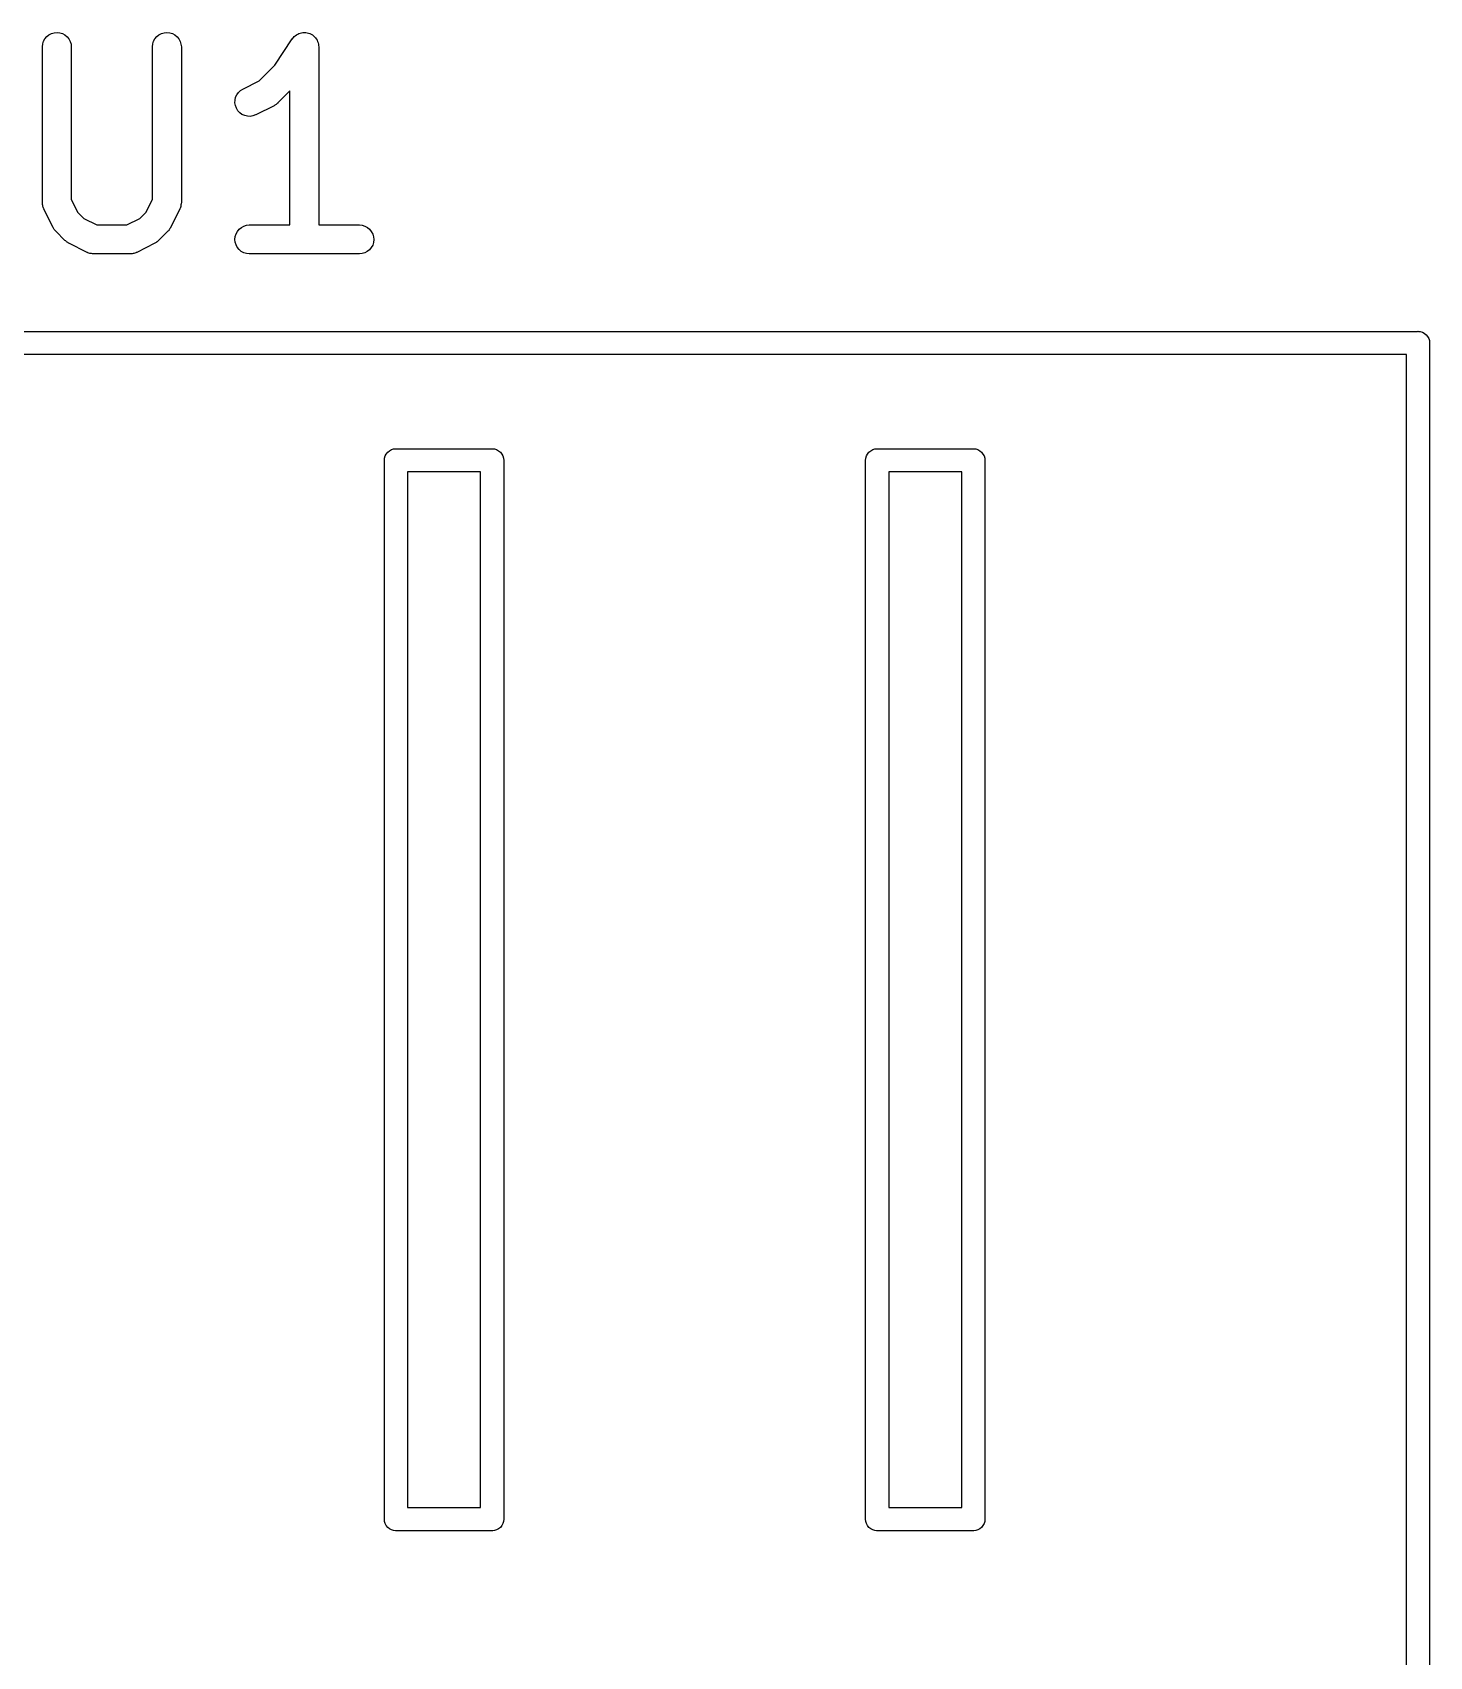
# Model space of a CAD drawing. Extents: x 99.8 to 129.4, y -164.5 to -95.4.
# Drawn here: x 114.11 to 121.37, y -106.61 to -98.18 of the extents above; entities that cross this region are included whole.
import ezdxf

# ---------------------------------------------------------------- set-up
doc = ezdxf.new("R2010")
doc.units = 0
doc.layers.add('BLACK', color=7, linetype='CONTINUOUS')

msp = doc.modelspace()

# ---------------------------------------------------------------- linework, layer by layer
at = {"layer": 'BLACK', "linetype": 'CONTINUOUS'}
for p, q in [((114.186, -98.1988), (114.197, -98.1896)), ((114.197, -98.1896), (114.21, -98.1828)), ((114.21, -98.1828), (114.224, -98.1787)), ((114.224, -98.1787), (114.239, -98.1774)), ((114.239, -98.1774), (114.253, -98.1789)), ((114.253, -98.1789), (114.267, -98.1832)), ((114.267, -98.1832), (114.28, -98.1902)), ((114.28, -98.1902), (114.291, -98.1995)), ((114.757, -98.1988), (114.768, -98.1896)), ((114.768, -98.1896), (114.781, -98.1828)), ((114.781, -98.1828), (114.795, -98.1787)), ((114.795, -98.1787), (114.81, -98.1774)), ((114.81, -98.1774), (114.825, -98.1789)), ((114.825, -98.1789), (114.839, -98.1832)), ((114.839, -98.1832), (114.851, -98.1902)), ((114.851, -98.1902), (114.863, -98.1995)), ((115.471, -98.1987), (115.477, -98.194)), ((115.477, -98.194), (115.483, -98.1896)), ((115.483, -98.1896), (115.49, -98.186)), ((115.483, -98.1896), (115.483, -98.1896)), ((115.483, -98.1896), (115.483, -98.1896)), ((115.49, -98.186), (115.496, -98.1828)), ((115.496, -98.1828), (115.503, -98.1807)), ((115.496, -98.1828), (115.496, -98.1828)), ((115.496, -98.1828), (115.496, -98.1828)), ((115.503, -98.1807), (115.51, -98.1787)), ((115.51, -98.1787), (115.517, -98.178)), ((115.51, -98.1787), (115.51, -98.1787)), ((115.51, -98.1787), (115.51, -98.1787)), ((115.517, -98.178), (115.524, -98.1774)), ((115.524, -98.1774), (115.524, -98.1774)), ((115.524, -98.1774), (115.532, -98.1782)), ((115.524, -98.1774), (115.524, -98.1774)), ((115.532, -98.1782), (115.539, -98.1789)), ((115.539, -98.1789), (115.539, -98.1789)), ((115.539, -98.1789), (115.539, -98.1789)), ((115.539, -98.1789), (115.546, -98.1812)), ((115.546, -98.1812), (115.553, -98.1832)), ((115.553, -98.1832), (115.553, -98.1833)), ((115.553, -98.1833), (115.553, -98.1833)), ((115.553, -98.1833), (115.56, -98.1868)), ((115.56, -98.1868), (115.566, -98.1902)), ((115.566, -98.1902), (115.566, -98.1902)), ((115.566, -98.1902), (115.566, -98.1903)), ((115.566, -98.1903), (115.571, -98.1949)), ((115.571, -98.1949), (115.577, -98.1995)), ((114.163, -98.2513), (114.165, -98.2368)), ((114.163, -98.2524), (114.163, -98.2513)), ((114.163, -99.0619), (114.163, -98.2524)), ((114.165, -98.2368), (114.169, -98.2228)), ((114.169, -98.2228), (114.176, -98.21)), ((114.176, -98.21), (114.186, -98.1988)), ((114.291, -98.1995), (114.301, -98.2109)), ((114.301, -98.2109), (114.307, -98.2238)), ((114.307, -98.2238), (114.312, -98.2378)), ((114.312, -98.2378), (114.313, -98.2524)), ((114.313, -98.2524), (114.313, -99.0442)), ((114.735, -98.2513), (114.736, -98.2368)), ((114.735, -98.2524), (114.735, -98.2513)), ((114.735, -99.0442), (114.735, -98.2524)), ((114.736, -98.2368), (114.741, -98.2228)), ((114.741, -98.2228), (114.748, -98.21)), ((114.748, -98.21), (114.757, -98.1988)), ((114.863, -98.1995), (114.872, -98.2109)), ((114.872, -98.2109), (114.879, -98.2238)), ((114.879, -98.2238), (114.883, -98.2378)), ((114.883, -98.2378), (114.885, -98.2524)), ((114.885, -98.2524), (114.885, -99.0619)), ((115.37, -98.3475), (115.461, -98.2108)), ((115.461, -98.2108), (115.462, -98.21)), ((115.462, -98.2099), (115.467, -98.2043)), ((115.462, -98.21), (115.462, -98.2099)), ((115.462, -98.21), (115.462, -98.21)), ((115.462, -98.21), (115.462, -98.21)), ((115.467, -98.2043), (115.471, -98.1988)), ((115.471, -98.1988), (115.471, -98.1987)), ((115.471, -98.1988), (115.471, -98.1988)), ((115.577, -98.1995), (115.577, -98.1996)), ((115.577, -98.1996), (115.577, -98.1996)), ((115.577, -98.1996), (115.582, -98.2056)), ((115.582, -98.2056), (115.586, -98.2109)), ((115.586, -98.2109), (115.586, -98.2109)), ((115.586, -98.2109), (115.586, -98.211)), ((115.586, -98.211), (115.59, -98.2179)), ((115.59, -98.2179), (115.593, -98.2238)), ((115.593, -98.2238), (115.593, -98.2239)), ((115.593, -98.2239), (115.593, -98.2239)), ((115.593, -98.2239), (115.595, -98.2311)), ((115.595, -98.2311), (115.597, -98.2378)), ((115.597, -98.2378), (115.597, -98.2379)), ((115.597, -98.2379), (115.597, -98.2379)), ((115.597, -98.2379), (115.598, -98.2453)), ((115.598, -98.2453), (115.599, -98.2524)), ((115.599, -98.2524), (115.599, -99.1774)), ((115.289, -98.4288), (115.37, -98.3475)), ((115.205, -98.471), (115.289, -98.4288)), ((115.163, -98.543), (115.164, -98.5284)), ((115.164, -98.5284), (115.167, -98.5141)), ((115.167, -98.5141), (115.173, -98.5008)), ((115.173, -98.5008), (115.182, -98.4889)), ((115.182, -98.4889), (115.192, -98.4788)), ((115.192, -98.4788), (115.205, -98.471)), ((115.449, -98.4811), (115.386, -98.5435)), ((115.449, -99.1774), (115.449, -98.4811)), ((115.166, -98.5575), (115.163, -98.543)), ((115.171, -98.5712), (115.166, -98.5575)), ((115.178, -98.5836), (115.171, -98.5712)), ((115.188, -98.5943), (115.178, -98.5836)), ((115.2, -98.6029), (115.188, -98.5943)), ((115.214, -98.609), (115.2, -98.6029)), ((115.228, -98.6124), (115.214, -98.609)), ((115.242, -98.613), (115.228, -98.6124)), ((115.257, -98.6107), (115.242, -98.613)), ((115.271, -98.6056), (115.257, -98.6107)), ((115.272, -98.6052), (115.271, -98.6056)), ((115.367, -98.5576), (115.272, -98.6052)), ((115.37, -98.5553), (115.367, -98.5576)), ((115.374, -98.5534), (115.37, -98.5553)), ((115.377, -98.5514), (115.374, -98.5534)), ((115.379, -98.5498), (115.377, -98.5514)), ((115.382, -98.5469), (115.379, -98.5498)), ((115.386, -98.5442), (115.382, -98.5469)), ((115.386, -98.5435), (115.386, -98.5442)), ((114.163, -99.0641), (114.163, -99.0619)), ((114.163, -99.0663), (114.163, -99.0641)), ((114.164, -99.0714), (114.163, -99.0663)), ((114.165, -99.0765), (114.164, -99.0714)), ((114.165, -99.0786), (114.165, -99.0765)), ((114.166, -99.0808), (114.165, -99.0786)), ((114.167, -99.0856), (114.166, -99.0808)), ((114.169, -99.0905), (114.167, -99.0856)), ((114.17, -99.0924), (114.169, -99.0905)), ((114.171, -99.0945), (114.17, -99.0924)), ((114.171, -99.0954), (114.171, -99.0945)), ((114.219, -99.1907), (114.171, -99.0954)), ((114.313, -99.0442), (114.347, -99.1127)), ((114.347, -99.1127), (114.378, -99.1431)), ((114.67, -99.1431), (114.7, -99.1127)), ((114.7, -99.1127), (114.735, -99.0442)), ((114.877, -99.0954), (114.829, -99.1907)), ((114.878, -99.0914), (114.877, -99.0934)), ((114.877, -99.0934), (114.877, -99.0954)), ((114.88, -99.0866), (114.878, -99.0914)), ((114.882, -99.0818), (114.88, -99.0866)), ((114.883, -99.0775), (114.882, -99.0796)), ((114.882, -99.0796), (114.882, -99.0818)), ((114.884, -99.0674), (114.883, -99.0724)), ((114.883, -99.0724), (114.883, -99.0775)), ((114.885, -99.063), (114.884, -99.0651)), ((114.884, -99.0651), (114.884, -99.0674)), ((114.885, -99.0619), (114.885, -99.063)), ((114.221, -99.1943), (114.219, -99.1907)), ((114.223, -99.198), (114.221, -99.1943)), ((114.225, -99.2004), (114.223, -99.198)), ((114.226, -99.2031), (114.225, -99.2004)), ((114.229, -99.2061), (114.226, -99.2031)), ((114.232, -99.2094), (114.229, -99.2061)), ((114.378, -99.1431), (114.446, -99.1774)), ((114.446, -99.1774), (114.601, -99.1774)), ((114.601, -99.1774), (114.67, -99.1431)), ((114.818, -99.2069), (114.815, -99.2102)), ((114.821, -99.2039), (114.818, -99.2069)), ((114.822, -99.2013), (114.821, -99.2039)), ((114.824, -99.1989), (114.822, -99.2013)), ((114.826, -99.1952), (114.824, -99.1989)), ((114.829, -99.1916), (114.826, -99.1952)), ((114.829, -99.1907), (114.829, -99.1916)), ((115.176, -99.2104), (115.185, -99.1992)), ((115.185, -99.1992), (115.197, -99.1899)), ((115.197, -99.1899), (115.21, -99.183)), ((115.21, -99.183), (115.224, -99.1788)), ((115.224, -99.1788), (115.238, -99.1774)), ((115.238, -99.1774), (115.449, -99.1774)), ((115.599, -99.1774), (115.81, -99.1774)), ((115.81, -99.1774), (115.811, -99.1774)), ((115.811, -99.1774), (115.825, -99.179)), ((115.825, -99.179), (115.839, -99.1834)), ((115.839, -99.1834), (115.852, -99.1905)), ((115.852, -99.1905), (115.863, -99.1999)), ((115.863, -99.1999), (115.872, -99.2113)), ((114.233, -99.2102), (114.232, -99.2094)), ((114.28, -99.2578), (114.233, -99.2102)), ((114.284, -99.2605), (114.28, -99.2578)), ((114.287, -99.2634), (114.284, -99.2605)), ((114.289, -99.2651), (114.287, -99.2634)), ((114.292, -99.2671), (114.289, -99.2651)), ((114.295, -99.2691), (114.292, -99.2671)), ((114.299, -99.2714), (114.295, -99.2691)), ((114.3, -99.2718), (114.299, -99.2714)), ((114.395, -99.3195), (114.3, -99.2718)), ((114.748, -99.2718), (114.653, -99.3195)), ((114.751, -99.2696), (114.748, -99.2718)), ((114.755, -99.2677), (114.751, -99.2696)), ((114.758, -99.2657), (114.755, -99.2677)), ((114.76, -99.2641), (114.758, -99.2657)), ((114.763, -99.2612), (114.76, -99.2641)), ((114.767, -99.2585), (114.763, -99.2612)), ((114.815, -99.2102), (114.767, -99.2578)), ((114.767, -99.2578), (114.767, -99.2585)), ((115.163, -99.2519), (115.165, -99.2373)), ((115.164, -99.2664), (115.163, -99.2519)), ((115.169, -99.2805), (115.164, -99.2664)), ((115.165, -99.2373), (115.169, -99.2233)), ((115.169, -99.2233), (115.176, -99.2104)), ((115.175, -99.2934), (115.169, -99.2805)), ((115.872, -99.2113), (115.879, -99.2243)), ((115.879, -99.2814), (115.872, -99.2943)), ((115.879, -99.2243), (115.883, -99.2383)), ((115.883, -99.2675), (115.879, -99.2814)), ((115.883, -99.2383), (115.885, -99.2529)), ((115.885, -99.2529), (115.883, -99.2675)), ((114.397, -99.3203), (114.395, -99.3195)), ((114.399, -99.3213), (114.397, -99.3203)), ((114.404, -99.3229), (114.399, -99.3213)), ((114.409, -99.3247), (114.404, -99.3229)), ((114.411, -99.3251), (114.409, -99.3247)), ((114.413, -99.3257), (114.411, -99.3251)), ((114.418, -99.3263), (114.413, -99.3257)), ((114.423, -99.3272), (114.418, -99.3263)), ((114.425, -99.3271), (114.423, -99.3272)), ((114.428, -99.3274), (114.425, -99.3271)), ((114.429, -99.3274), (114.428, -99.3274)), ((114.619, -99.3274), (114.429, -99.3274)), ((114.621, -99.3272), (114.619, -99.3274)), ((114.623, -99.3273), (114.621, -99.3272)), ((114.629, -99.3265), (114.623, -99.3273)), ((114.634, -99.326), (114.629, -99.3265)), ((114.636, -99.3253), (114.634, -99.326)), ((114.638, -99.325), (114.636, -99.3253)), ((114.643, -99.3232), (114.638, -99.325)), ((114.648, -99.3217), (114.643, -99.3232)), ((114.65, -99.3207), (114.648, -99.3217)), ((114.652, -99.3199), (114.65, -99.3207)), ((114.653, -99.3195), (114.652, -99.3199)), ((115.185, -99.3049), (115.175, -99.2934)), ((115.196, -99.3143), (115.185, -99.3049)), ((115.209, -99.3213), (115.196, -99.3143)), ((115.223, -99.3257), (115.209, -99.3213)), ((115.237, -99.3274), (115.223, -99.3257)), ((115.238, -99.3274), (115.237, -99.3274)), ((115.81, -99.3274), (115.238, -99.3274)), ((115.824, -99.326), (115.81, -99.3274)), ((115.838, -99.3217), (115.824, -99.326)), ((115.851, -99.3148), (115.838, -99.3217)), ((115.862, -99.3056), (115.851, -99.3148)), ((115.872, -99.2943), (115.862, -99.3056)), ((108.693, -99.73), (121.307, -99.73)), ((121.307, -99.73), (121.31, -99.7297)), ((121.31, -99.7297), (121.313, -99.73)), ((121.313, -99.73), (121.313, -99.73)), ((121.313, -99.73), (121.322, -99.7309)), ((121.322, -99.7309), (121.333, -99.7343)), ((121.333, -99.7343), (121.343, -99.7399)), ((121.343, -99.7399), (121.353, -99.7474)), ((121.353, -99.7474), (121.36, -99.7565)), ((121.36, -99.7565), (121.366, -99.7669)), ((121.366, -99.7669), (121.369, -99.7782)), ((121.369, -99.7782), (121.37, -99.79)), ((121.37, -99.79), (121.37, -99.7929)), ((121.37, -99.7929), (121.37, -111.507)), ((121.25, -99.85), (108.75, -99.85)), ((121.25, -111.45), (121.25, -99.85)), ((115.94, -100.4), (115.941, -100.388)), ((115.941, -100.388), (115.944, -100.377)), ((115.944, -100.377), (115.95, -100.367)), ((115.95, -100.367), (115.957, -100.357)), ((115.957, -100.357), (115.967, -100.35)), ((115.967, -100.35), (115.977, -100.344)), ((115.977, -100.344), (115.988, -100.341)), ((115.988, -100.341), (115.997, -100.34)), ((115.997, -100.34), (116, -100.34)), ((116, -100.34), (116.003, -100.34)), ((116.003, -100.34), (116.497, -100.34)), ((116.497, -100.34), (116.5, -100.34)), ((116.5, -100.34), (116.503, -100.34)), ((116.503, -100.34), (116.512, -100.341)), ((116.512, -100.341), (116.523, -100.344)), ((116.523, -100.344), (116.533, -100.35)), ((116.533, -100.35), (116.543, -100.357)), ((116.543, -100.357), (116.55, -100.367)), ((116.55, -100.367), (116.556, -100.377)), ((116.556, -100.377), (116.559, -100.388)), ((116.559, -100.388), (116.56, -100.4)), ((118.44, -100.4), (118.441, -100.388)), ((118.441, -100.388), (118.444, -100.377)), ((118.444, -100.377), (118.45, -100.367)), ((118.45, -100.367), (118.457, -100.357)), ((118.457, -100.357), (118.467, -100.35)), ((118.467, -100.35), (118.477, -100.344)), ((118.477, -100.344), (118.488, -100.341)), ((118.488, -100.341), (118.497, -100.34)), ((118.497, -100.34), (118.5, -100.34)), ((118.5, -100.34), (118.503, -100.34)), ((118.503, -100.34), (118.997, -100.34)), ((118.997, -100.34), (119, -100.34)), ((119, -100.34), (119.003, -100.34)), ((119.003, -100.34), (119.012, -100.341)), ((119.012, -100.341), (119.023, -100.344)), ((119.023, -100.344), (119.033, -100.35)), ((119.033, -100.35), (119.043, -100.357)), ((119.043, -100.357), (119.05, -100.367)), ((119.05, -100.367), (119.056, -100.377)), ((119.056, -100.377), (119.059, -100.388)), ((119.059, -100.388), (119.06, -100.4)), ((115.94, -100.403), (115.94, -100.4)), ((115.94, -105.897), (115.94, -100.403)), ((116.06, -100.46), (116.06, -105.84)), ((116.44, -100.46), (116.06, -100.46)), ((116.44, -105.84), (116.44, -100.46)), ((116.56, -100.4), (116.56, -100.403)), ((116.56, -100.403), (116.56, -105.897)), ((118.44, -100.403), (118.44, -100.4)), ((118.44, -105.897), (118.44, -100.403)), ((118.56, -100.46), (118.56, -105.84)), ((118.94, -100.46), (118.56, -100.46)), ((118.94, -105.84), (118.94, -100.46)), ((119.06, -100.4), (119.06, -100.403)), ((119.06, -100.403), (119.06, -105.897)), ((116.06, -105.84), (116.44, -105.84)), ((118.56, -105.84), (118.94, -105.84)), ((115.94, -105.9), (115.94, -105.897)), ((115.941, -105.912), (115.94, -105.9)), ((115.944, -105.923), (115.941, -105.912)), ((115.95, -105.933), (115.944, -105.923)), ((115.957, -105.943), (115.95, -105.933)), ((115.967, -105.95), (115.957, -105.943)), ((115.977, -105.956), (115.967, -105.95)), ((115.988, -105.959), (115.977, -105.956)), ((116.523, -105.956), (116.512, -105.959)), ((116.533, -105.95), (116.523, -105.956)), ((116.543, -105.943), (116.533, -105.95)), ((116.55, -105.933), (116.543, -105.943)), ((116.556, -105.923), (116.55, -105.933)), ((116.559, -105.912), (116.556, -105.923)), ((116.56, -105.9), (116.559, -105.912)), ((116.56, -105.897), (116.56, -105.9)), ((118.44, -105.9), (118.44, -105.897)), ((118.441, -105.912), (118.44, -105.9)), ((118.444, -105.923), (118.441, -105.912)), ((118.45, -105.933), (118.444, -105.923)), ((118.457, -105.943), (118.45, -105.933)), ((118.467, -105.95), (118.457, -105.943)), ((118.477, -105.956), (118.467, -105.95)), ((118.488, -105.959), (118.477, -105.956)), ((119.023, -105.956), (119.012, -105.959)), ((119.033, -105.95), (119.023, -105.956)), ((119.043, -105.943), (119.033, -105.95)), ((119.05, -105.933), (119.043, -105.943)), ((119.056, -105.923), (119.05, -105.933)), ((119.059, -105.912), (119.056, -105.923)), ((119.06, -105.9), (119.059, -105.912)), ((119.06, -105.897), (119.06, -105.9)), ((115.997, -105.96), (115.988, -105.959)), ((116, -105.96), (115.997, -105.96)), ((115.997, -105.96), (115.997, -105.96)), ((116.003, -105.96), (116, -105.96)), ((116.497, -105.96), (116.003, -105.96)), ((116.5, -105.96), (116.497, -105.96)), ((116.503, -105.96), (116.5, -105.96)), ((116.512, -105.959), (116.503, -105.96)), ((116.503, -105.96), (116.503, -105.96)), ((118.497, -105.96), (118.488, -105.959)), ((118.5, -105.96), (118.497, -105.96)), ((118.497, -105.96), (118.497, -105.96)), ((118.503, -105.96), (118.5, -105.96)), ((118.997, -105.96), (118.503, -105.96)), ((119, -105.96), (118.997, -105.96)), ((119.003, -105.96), (119, -105.96)), ((119.012, -105.959), (119.003, -105.96)), ((119.003, -105.96), (119.003, -105.96))]:
    msp.add_line(p, q, dxfattribs=at)

doc.saveas('drawing.dxf')
